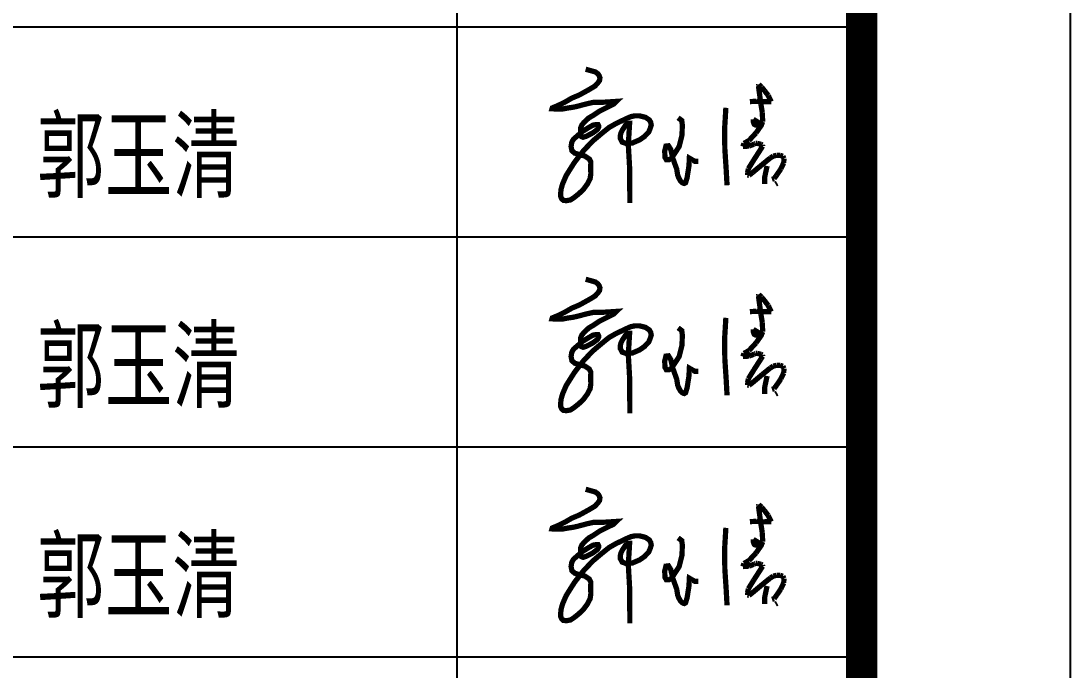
# Model space of a CAD drawing. Extents: x 177291 to 1288761, y 177638 to 322898.
# Drawn here: x 678890 to 684230, y 188042 to 191346 of the extents above; entities that cross this region are included whole.
import ezdxf

# ---------------------------------------------------------------- set-up
doc = ezdxf.new("R2010")
doc.units = 0
doc.header["$LTSCALE"] = 1000
for name, color, linetype in [('PUB_TEXT', 7, 'Continuous'), ('PUB_TITLE', 4, 'Continuous'), ('填充', 251, 'Continuous')]:
    doc.layers.add(name, color=color, linetype=linetype)
doc.styles.add('_gyy_title_ST', font='', dxfattribs={"width": 0.8})
doc.styles.get('_gyy_title_ST').set_extended_font_data('SimSun')

# ---------------------------------------------------------------- blocks, each defined once
blk = doc.blocks.new('wfadf')
at = {"color": 2, "lineweight": 25, "const_width": 25}
for points in [[(2531221.4, 1893279.7), (2531268, 1893266.6), (2531279.6, 1893257.9), (2531285.4, 1893249.5), (2531289.3, 1893239.2), (2531287.4, 1893225.7), (2531279, 1893214.1), (2531266, 1893199.8), (2531239.6, 1893183.8), (2531191.9, 1893157.4), (2531155.2, 1893141.9), (2531121.8, 1893122.6), (2531088.9, 1893106.6), (2531062.5, 1893095.6), (2531061.2, 1893091.1), (2531108.9, 1893089.8), (2531135.9, 1893095), (2531162.3, 1893098.8), (2531182.3, 1893103.3), (2531204.2, 1893109.1), (2531229.3, 1893115.6), (2531260.8, 1893122.6), (2531305.9, 1893122.6), (2531348.4, 1893125.2), (2531367.7, 1893126.5), (2531353.6, 1893113), (2531288.5, 1893080.8), (2531257.6, 1893060.2), (2531236.4, 1893048), (2531212.6, 1893025.8), (2531202.9, 1893013.6), (2531197.1, 1892999.5), (2531197.1, 1892980.2), (2531197.1, 1892967.3), (2531201, 1892958.9), (2531209.3, 1892955.7), (2531223.5, 1892960.2), (2531255, 1892976.3), (2531264.7, 1892983.4), (2531278.2, 1892993.7), (2531283.4, 1893004.6), (2531283.4, 1893009.8), (2531280.2, 1893016.2), (2531267.9, 1893015.6), (2531256.3, 1893013.6), (2531230.6, 1892998.8), (2531206.1, 1892983.4), (2531187.4, 1892967.3), (2531163, 1892946.1), (2531155.2, 1892931.7), (2531152, 1892911.8), (2531155.9, 1892891.8), (2531168.8, 1892880.3), (2531193.9, 1892872.5), (2531217.7, 1892866.1), (2531238.9, 1892852), (2531246, 1892837.8), (2531245.4, 1892808.9), (2531246, 1892781.8), (2531242.5, 1892758.1), (2531229, 1892732.4), (2531209.6, 1892706.2), (2531187.9, 1892685.9), (2531165.3, 1892667.9), (2531149.5, 1892657.5), (2531130.1, 1892653.9), (2531115.6, 1892655.2), (2531106.6, 1892663.8), (2531102.5, 1892674.2), (2531102.5, 1892689.1), (2531104.3, 1892708), (2531111.1, 1892732.9), (2531128.7, 1892773.6), (2531149.5, 1892807), (2531168.5, 1892836.8), (2531190.2, 1892865), (2531212.3, 1892893), (2531254.8, 1892937.7), (2531298.3, 1892974.4), (2531333, 1893002.4), (2531365.6, 1893020.9), (2531413.5, 1893043.9), (2531436.5, 1893053.9), (2531455.5, 1893057.9), (2531478, 1893057.9), (2531506.1, 1893050.7), (2531525, 1893038.1), (2531531.4, 1893025.9), (2531533.6, 1893013.2), (2531528.2, 1892996.5), (2531521.9, 1892981.2), (2531501.5, 1892959.5), (2531479, 1892943.7), (2531442.4, 1892927.9), (2531413, 1892926.6), (2531394.9, 1892932.9), (2531386.8, 1892948.7), (2531386.3, 1892963.6), (2531389.5, 1892977.1), (2531397.6, 1892992.5), (2531412.1, 1893014.6), (2531422, 1893020.9), (2531430.6, 1893021.8), (2531424.5, 1892919.5), (2531430.3, 1892817.5), (2531431.8, 1892666.5), (2531431.8, 1892642)], [(2532045.2, 1893207.1), (2532043.9, 1893200.2)], [(2532043.9, 1893200.2), (2532056, 1893112.7)], [(2532059, 1893194.7), (2532045.2, 1893207.1)], [(2532075, 1893175), (2532059, 1893194.7)], [(2532091, 1893154.1), (2532075, 1893175)], [(2532003.3, 1893125.4), (2532035.3, 1893127.4)], [(2532035.3, 1893127.4), (2532056.3, 1893124.6)], [(2532056, 1893112.7), (2532062.1, 1893074.4)], [(2532056.3, 1893124.6), (2532090.5, 1893125.1)], [(2532090.5, 1893125.1), (2532104.8, 1893125.4)], [(2532104.8, 1893125.4), (2532091, 1893154.1)], [(2531888.9, 1893096.1), (2531882.6, 1892990), (2531884.1, 1892899), (2531890.5, 1892800.5), (2531894.5, 1892727.1)], [(2532062.1, 1893074.4), (2532064.3, 1893029.6)], [(2531661.5, 1893048.4), (2531678.7, 1893035.5), (2531681.6, 1893014.7), (2531680.1, 1892966.7), (2531666.5, 1892911.5), (2531643.6, 1892876.4), (2531630.7, 1892856.4), (2531617.8, 1892848.5), (2531605.6, 1892848.5), (2531599.1, 1892860), (2531597.7, 1892890.1), (2531603.4, 1892913.7), (2531615.6, 1892915.1), (2531626.4, 1892897.9), (2531636.4, 1892855.7), (2531655, 1892803.9), (2531659.3, 1892776), (2531663.8, 1892763.9), (2531672.2, 1892748.6), (2531680.4, 1892739.7), (2531685.8, 1892737), (2531691, 1892735.7), (2531697, 1892738.9), (2531704.2, 1892762.2), (2531712.8, 1892816.6), (2531714.8, 1892845.9), (2531715.2, 1892856.2), (2531740.5, 1892841.6), (2531758, 1892841.6)], [(2532019.5, 1893041), (2532019.1, 1893033.8), (2532019.7, 1893029.6), (2532020.9, 1893025.4), (2532021.9, 1893021.4), (2532024.4, 1893016.8), (2532027.7, 1893015.1), (2532030.1, 1893014.1), (2532052.3, 1893011), (2532057.1, 1893011.4)], [(2532019.3, 1893041), (2532060.4, 1893016.6)], [(2532060.4, 1893016.6), (2532032.6, 1892976.6)], [(2532064.3, 1893029.6), (2532056.8, 1893011.4)], [(2532032.6, 1892976.6), (2531998.7, 1892940)], [(2531974.8, 1892926.6), (2531969.8, 1892911.6)], [(2531969.8, 1892911.6), (2531985.8, 1892912.8)], [(2531998.7, 1892940), (2531974.8, 1892926.6)], [(2531985.8, 1892912.8), (2531998.7, 1892913.8)], [(2531998.7, 1892913.8), (2532006.3, 1892916.1)], [(2532006.3, 1892916.1), (2532020.7, 1892921.8)], [(2532020.7, 1892921.8), (2532025.9, 1892924.9)], [(2532025.9, 1892924.9), (2532030.1, 1892926.6)], [(2532030.1, 1892926.6), (2532038.8, 1892926.6)], [(2532038.8, 1892926.6), (2532055.5, 1892922.6)], [(2532063.9, 1892913.2), (2532055.1, 1892899.2)], [(2532055.5, 1892922.6), (2532063.4, 1892919.5)], [(2532063.4, 1892919.5), (2532063.9, 1892913.2)], [(2532055.1, 1892899.2), (2532021.2, 1892846.6)], [(2532100.4, 1892857.1), (2532114.6, 1892865.9)], [(2532114.6, 1892865.9), (2532131.8, 1892870.3)], [(2532131.8, 1892870.3), (2532147.6, 1892869.8)], [(2532147.6, 1892869.8), (2532160.3, 1892865.4)], [(2532160.3, 1892865.4), (2532165.7, 1892854.6)], [(2532021.2, 1892846.6), (2531996.1, 1892805.9)], [(2532017.3, 1892788.7), (2532063.4, 1892827)], [(2532063.4, 1892827), (2532100.4, 1892857.1)], [(2532085.1, 1892819.1), (2532073.8, 1892765.6), (2532073.8, 1892740.5), (2532073.8, 1892733.7)], [(2532164.3, 1892834), (2532150.5, 1892804.6)], [(2532165.7, 1892854.6), (2532164.3, 1892834)], [(2531992.2, 1892786.7), (2531991.7, 1892776)], [(2531991.7, 1892776), (2531999.1, 1892774.5)], [(2531996.1, 1892805.9), (2531992.2, 1892786.7)], [(2531999.1, 1892774.5), (2532017.3, 1892788.7)], [(2532129.4, 1892773.6), (2532118.5, 1892758.7)], [(2532150.5, 1892804.6), (2532129.4, 1892773.6)], [(2532118.5, 1892758.7), (2532108.2, 1892755.3)], [(2532133.3, 1892737.1), (2532125.4, 1892732.7)]]:
    blk.add_lwpolyline(points, dxfattribs=at)

msp = doc.modelspace()

# ---------------------------------------------------------------- linework, layer by layer
at = {"layer": 'PUB_TITLE'}
for p, q in [((681109.5, 194521.4), (681109.5, 184900.21)), ((683247.55, 191314.34), (675764.39, 191314.34)), ((683247.55, 190245.32), (675764.39, 190245.32)), ((683247.55, 189176.3), (675764.39, 189176.3)), ((683247.55, 188107.28), (675764.39, 188107.28))]:
    msp.add_line(p, q, dxfattribs=at)
msp.add_lwpolyline([(595032.32, 240960.27), (684229.69, 240960.27), (684229.69, 177959.98), (595032.32, 177959.98)], close=True, dxfattribs=at)
at = {"layer": 'PUB_TITLE', "const_width": 159.09}
for points in [[(597683.85, 179020.59), (597683.85, 239899.66), (683169.08, 239899.66), (683169.08, 179020.59)], [(675744.81, 239899.66), (683169.08, 239899.66), (683169.08, 179020.59), (675744.81, 179020.59)]]:
    msp.add_lwpolyline(points, close=True, dxfattribs=at)

# ---------------------------------------------------------------- block references
at = {"layer": '填充', "xscale": 1.0690215242784, "yscale": 1.0690215242784, "zscale": 1.0690215242784}
for p in [(-2024165.66, -1832856.76), (-2024165.66, -1833925.78), (-2024165.66, -1834994.8)]:
    msp.add_blockref('wfadf', p, dxfattribs=at)

# ---------------------------------------------------------------- texts
at = {"layer": 'PUB_TEXT', "color": 3, "style": '_gyy_title_ST', "width": 0.7}
for p in [(678971.97, 190483.89), (678971.97, 189414.87), (678971.97, 188345.85)]:
    msp.add_text('郭玉清', height=360.946, dxfattribs=at).set_placement(p)

doc.saveas('drawing.dxf')
